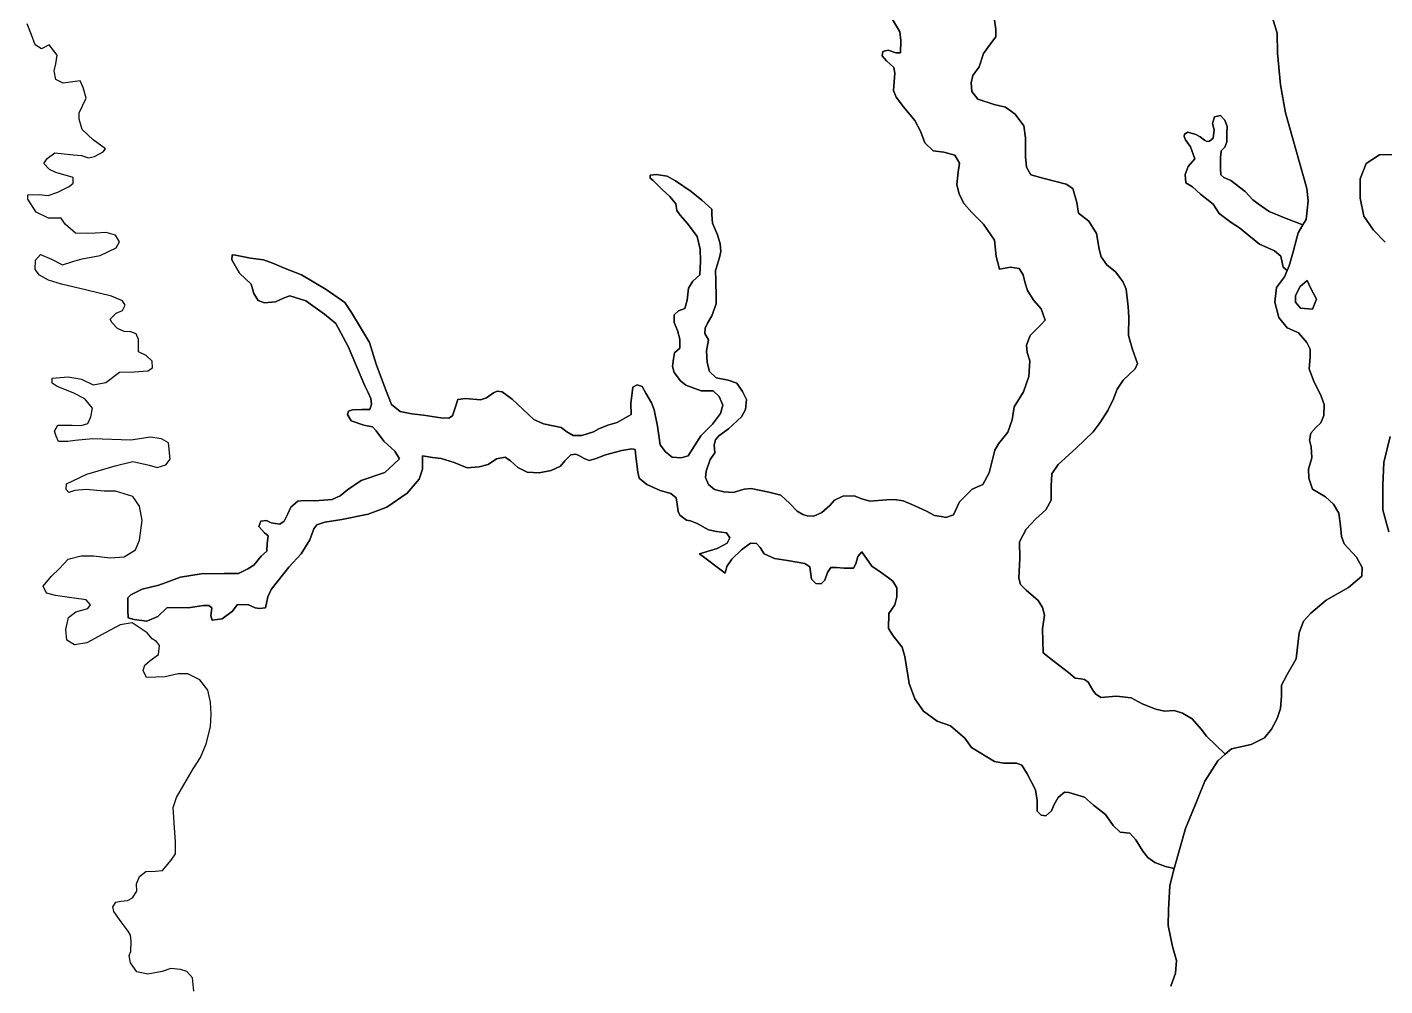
# Model space of a CAD drawing. Header units: inches. Extents: x 288635 to 1232953, y 676945 to 1655780.
# Drawn here: x 392461 to 413082, y 1170754 to 1185321 of the extents above; entities that cross this region are included whole.
import ezdxf

# ---------------------------------------------------------------- set-up
doc = ezdxf.new("R2010")
doc.units = ezdxf.units.IN
doc.header["$MEASUREMENT"] = 0

msp = doc.modelspace()

# ---------------------------------------------------------------- linework, layer by layer
at = {"color": 1}
for points in [[(405533.0539, 1185556.721), (405715.0876, 1185251.9204), (405732.0209, 1185116.4535), (405723.5543, 1184930.1864), (405655.8208, 1184930.1864), (405537.2872, 1184972.5199), (405456.8537, 1184951.3531), (405448.387, 1184887.853), (405511.8872, 1184807.4195), (405621.9541, 1184710.0527), (405638.8874, 1184621.1525), (405617.7207, 1184358.6853), (405660.0541, 1184257.0851), (405770.121, 1184108.9181), (405943.688, 1183901.4844), (406028.3549, 1183740.6174), (406095.03, 1183561.7587), (406222.0303, 1183440.0501), (406386.0723, 1183424.1751), (406550.1142, 1183376.55), (406624.1977, 1183254.8414), (406603.031, 1183117.2578), (406581.8643, 1182932.0491), (406618.9061, 1182783.8821), (406692.9895, 1182635.7152), (406809.4064, 1182503.4233), (406984.0318, 1182328.7979), (407153.3655, 1182085.3807), (407179.8238, 1181836.6719), (407227.4489, 1181646.1715), (407396.7826, 1181672.6299), (407529.0745, 1181651.4632), (407587.283, 1181556.213), (407619.0331, 1181429.2128), (407656.0748, 1181318.0875), (407751.325, 1181169.9206), (407862.4502, 1181042.9203), (407920.6587, 1180868.295), (407857.1585, 1180799.5032), (407693.1165, 1180635.4612), (407640.1998, 1180487.2942), (407650.7831, 1180376.169), (407690.1989, 1180249.7529), (407674.9589, 1180010.9925), (407593.6787, 1179782.392), (407451.4384, 1179553.7916), (407420.9584, 1179355.6712), (407354.9182, 1179167.7108), (407212.678, 1178989.9104), (407156.7978, 1178893.3902), (407070.4377, 1178547.9495), (406973.9175, 1178370.1492), (406816.4372, 1178299.029), (406623.3968, 1178105.9887), (406531.9566, 1177912.9483), (406414.0848, 1177868.2872), (406342.6471, 1177884.1622), (406242.1053, 1177900.0373), (406120.3967, 1177966.1832), (406067.204, 1177991.1512), (405990.7506, 1178027.0375), (405895.9871, 1178067.1727), (405895.9824, 1178067.1746), (405765.8543, 1178122.2877), (405628.2707, 1178146.1003), (405517.1455, 1178140.8086), (405257.8533, 1178119.6419), (405136.1447, 1178154.0378), (405020.4687, 1178199.9695), (404847.7483, 1178194.8895), (404720.7481, 1178133.9294), (404654.7079, 1178052.6492), (404532.7877, 1177945.969), (404408.6008, 1177892.5584), (404307.0006, 1177895.7334), (404243.5005, 1177917.9584), (404154.6003, 1177968.7585), (404042.355, 1178081.1185), (403909.0048, 1178211.2937), (403728.0294, 1178255.7438), (403458.1539, 1178312.8939), (403353.3787, 1178300.1939), (403181.9283, 1178252.5688), (403042.228, 1178262.0938), (402899.3528, 1178297.0189), (402810.4526, 1178373.219), (402766.0025, 1178477.9943), (402772.3525, 1178573.2444), (402835.1912, 1178750.5156), (402905.0413, 1178855.2908), (402894.458, 1178974.3536), (402915.6247, 1179051.0829), (402965.8956, 1179111.9372), (403114.0626, 1179217.7707), (403308.6174, 1179398.0591), (403372.8256, 1179512.5172), (403385.5256, 1179664.9175), (403326.2588, 1179783.451), (403241.592, 1179910.4513), (403106.125, 1179957.018), (402928.3247, 1179995.1181), (402822.4911, 1180088.2516), (402788.6244, 1180223.7186), (402780.8633, 1180404.5176), (402810.4967, 1180569.6179), (402755.4632, 1180666.9847), (402759.6966, 1180747.4182), (402793.5633, 1180823.6184), (402861.2968, 1180933.6853), (402924.7969, 1181115.719), (402925.0748, 1181139.5833), (402925.9258, 1181212.6625), (402919.5758, 1181473.013), (402917.4591, 1181623.2967), (402948.5751, 1181721.8683), (402976.7259, 1181822.2637), (402995.7759, 1181913.2806), (402987.3093, 1182027.5808), (402944.9758, 1182167.2811), (402871.9507, 1182340.4248), (402862.4257, 1182476.95), (402859.2507, 1182553.1502), (402710.0254, 1182692.8505), (402544.925, 1182823.0257), (402306.7996, 1182988.1261), (402182.9743, 1183057.9762), (402014.699, 1183083.3762), (401925.7988, 1183073.8512), (401925.7988, 1183026.2261), (401967.0739, 1182991.3011), (402103.5992, 1182854.7758), (402221.0744, 1182750.0006), (402313.1496, 1182638.8754), (402329.0246, 1182534.1001), (402379.8247, 1182464.25), (402490.9499, 1182337.2498), (402638.0586, 1182139.7644), (402680.3026, 1181948.5651), (402687.7298, 1181767.6536), (402679.2631, 1181560.2199), (402569.1962, 1181462.853), (402505.6961, 1181357.0195), (402484.5294, 1181174.9858), (402450.6626, 1181043.7522), (402353.2958, 1181009.8854), (402285.5623, 1180950.6186), (402285.5623, 1180832.0851), (402336.3624, 1180713.5515), (402374.4625, 1180578.0846), (402374.4625, 1180442.6176), (402294.029, 1180374.8842), (402277.0956, 1180281.7506), (402260.1622, 1180163.2171), (402289.7956, 1180074.3169), (402386.4569, 1179948.5514), (402462.6571, 1179880.8179), (402695.4909, 1179796.1511), (402881.7579, 1179796.1511), (402970.6581, 1179711.4842), (403025.6916, 1179576.0173), (402991.8248, 1179449.017), (402869.0579, 1179288.15), (402691.2576, 1179110.3497), (402500.7572, 1178809.7824), (402395.6468, 1178775.2101), (402255.9465, 1178784.7351), (402157.5213, 1178867.2853), (402074.9712, 1178975.2355), (402036.8711, 1179257.8111), (401982.896, 1179508.6366), (401941.6209, 1179613.4118), (401855.8957, 1179759.4621), (401801.9206, 1179861.0623), (401725.7205, 1179886.4624), (401659.0453, 1179848.3623), (401630.4703, 1179600.7118), (401636.8203, 1179435.6115), (401424.0949, 1179311.7862), (401278.0446, 1179273.6861), (401141.5193, 1179216.536), (401062.1442, 1179172.0859), (400887.5188, 1179114.9358), (400754.1685, 1179118.1108), (400658.9183, 1179172.0859), (400570.0182, 1179238.7611), (400303.3176, 1179295.9112), (400157.2673, 1179359.4113), (399825.7438, 1179666.9018), (399674.931, 1179778.0271), (399600.8475, 1179791.2563), (399542.639, 1179764.7979), (399436.8055, 1179690.7144), (399346.847, 1179656.3185), (399119.3049, 1179677.4852), (399000.2421, 1179661.6102), (398963.2004, 1179537.2558), (398922.9836, 1179414.8416), (398867.9502, 1179380.9749), (398745.1833, 1179385.2082), (398482.7161, 1179427.5416), (398302.2963, 1179446.3977), (398124.496, 1179481.9577), (397992.4157, 1179588.6379), (397900.9755, 1179822.3184), (397763.8153, 1180198.2392), (397662.2151, 1180528.4398), (397540.2948, 1180731.6402), (397387.8945, 1180985.6407), (397286.2943, 1181138.041), (397001.8137, 1181336.1614), (396625.893, 1181559.6819), (396382.0525, 1181656.2021), (396204.2521, 1181732.4022), (396051.8518, 1181783.2023), (395853.7314, 1181808.6024), (395625.131, 1181854.3225), (395574.3309, 1181859.4025), (395569.2509, 1181783.2023), (395686.0911, 1181585.0819), (395863.8915, 1181417.4416), (395904.5315, 1181275.2013), (395970.5717, 1181168.5211), (396067.0919, 1181132.961), (396234.7322, 1181148.2011), (396366.8125, 1181209.1612), (396448.0926, 1181239.6412), (396691.9331, 1181163.4411), (396976.4137, 1180960.2407), (397149.134, 1180818.0004), (397337.0944, 1180467.4797), (397591.0949, 1179873.1185), (397634.4867, 1179778.1858), (397679.4659, 1179677.6439), (397690.0493, 1179592.9771), (397666.2367, 1179513.602), (397544.5282, 1179513.602), (397404.2987, 1179505.6644), (397340.7986, 1179484.4977), (397327.5694, 1179434.2268), (397383.132, 1179341.6224), (397576.2782, 1179272.8306), (397705.9243, 1179249.0181), (397761.4869, 1179188.1638), (397877.9038, 1179029.4135), (398044.5917, 1178875.9548), (398116.3821, 1178759.5379), (398037.0069, 1178685.4545), (397894.1316, 1178553.1625), (397534.2976, 1178431.454), (397327.9222, 1178288.5787), (397216.7969, 1178198.6202), (397095.0884, 1178145.7034), (396830.5045, 1178124.5367), (396666.4625, 1178129.8284), (396571.2123, 1178119.245), (396465.3788, 1178028.2281), (396418.812, 1177926.6279), (396363.7786, 1177816.5611), (396296.0451, 1177769.9943), (396164.8115, 1177791.161), (396097.078, 1177825.0277), (396008.1779, 1177816.5611), (395978.5445, 1177731.8942), (396067.4447, 1177638.7607), (396122.4781, 1177592.1939), (396105.5447, 1177473.6604), (396101.3114, 1177359.3601), (396016.6445, 1177283.16), (395902.3443, 1177147.6931), (395813.4441, 1177088.4263), (395669.5105, 1177020.6928), (395453.6101, 1177020.6928), (395102.2427, 1177012.2261), (394788.9754, 1176965.6594), (394458.7748, 1176842.8924), (394209.0076, 1176783.6257), (394035.4406, 1176694.7255), (393988.8738, 1176648.1587), (393988.8738, 1176461.8917), (393997.3405, 1176347.5915), (394086.2407, 1176322.1914), (394276.7411, 1176296.7914), (394446.0747, 1176364.5248), (394585.775, 1176504.2251), (394907.509, 1176499.9918), (395140.3428, 1176533.8585), (395220.7763, 1176533.8585), (395267.3431, 1176495.7584), (395250.4097, 1176377.2248), (395271.5764, 1176309.4914), (395423.9767, 1176330.6581), (395580.6103, 1176449.1917), (395652.5772, 1176542.3252), (395813.4441, 1176550.7919), (395923.511, 1176495.7584), (395987.0112, 1176487.2917), (396080.1447, 1176499.9918), (396114.0114, 1176665.0921), (396169.0449, 1176775.159), (396435.7454, 1177118.0597), (396622.0124, 1177317.0267), (396753.246, 1177532.9272), (396812.5128, 1177698.0275), (396859.0796, 1177757.2943), (396981.8465, 1177799.6277), (397240.0803, 1177841.9611), (397638.0145, 1177922.3946), (397925.8817, 1178028.2281), (398234.9157, 1178239.8952), (398416.9493, 1178451.5623), (398463.5161, 1178603.9626), (398465.9234, 1178808.4635), (398618.183, 1178784.0737), (398749.4166, 1178767.1403), (398948.3837, 1178703.6402), (399143.1174, 1178627.44), (399325.1511, 1178640.1401), (399464.8514, 1178674.0068), (399591.8516, 1178762.907), (399718.8519, 1178788.307), (399803.5187, 1178729.0402), (399915.9669, 1178629.1598), (400055.6671, 1178559.3097), (400236.6425, 1178546.6097), (400420.7929, 1178584.7097), (400560.4932, 1178651.3849), (400627.1683, 1178730.76), (400716.0685, 1178822.8352), (400795.4436, 1178832.3602), (400852.5937, 1178806.9602), (400919.2689, 1178765.6851), (400995.469, 1178737.1101), (401103.4192, 1178765.6851), (401243.1195, 1178822.8352), (401490.77, 1178886.3354), (401646.3453, 1178914.9104), (401696.6126, 1178901.4654), (401704.1841, 1178799.2501), (401735.2455, 1178559.3097), (401754.2955, 1178470.4095), (401871.7708, 1178371.9843), (402074.9712, 1178279.9091), (402236.8965, 1178235.4591), (402318.3266, 1178170.0186), (402331.0266, 1178074.7685), (402350.0767, 1177963.6432), (402372.3017, 1177906.4931), (402477.0769, 1177830.293), (402537.402, 1177820.7679), (402639.0022, 1177779.4929), (402807.2776, 1177684.2427), (402931.1028, 1177655.6676), (403083.5031, 1177639.7926), (403134.3032, 1177560.4174), (403093.0281, 1177481.0423), (402940.6278, 1177398.4921), (402673.9273, 1177315.9419), (403061.2781, 1177023.8413), (403086.6781, 1177125.4416), (403162.8783, 1177239.7418), (403308.9286, 1177379.4421), (403445.4539, 1177481.0423), (403537.529, 1177474.6923), (403594.6791, 1177414.3671), (403655.0043, 1177319.1169), (403813.7546, 1177249.2668), (404010.605, 1177217.5167), (404274.1305, 1177173.0666), (404347.5955, 1177119.7925), (404375.3074, 1176935.047), (404441.3475, 1176869.0069), (404522.6277, 1176863.9269), (404578.5078, 1176919.807), (404619.1479, 1177036.6472), (404669.948, 1177112.8474), (404751.2281, 1177112.8474), (404868.0684, 1177102.6873), (405010.3086, 1177102.6873), (405045.8687, 1177168.7275), (405076.3488, 1177275.4077), (405137.3089, 1177346.5278), (405289.7092, 1177133.1674), (405416.0477, 1177042.5732), (405541.6928, 1176953.299), (405609.0881, 1176905.4129), (405670.0482, 1176803.8127), (405670.0482, 1176666.6524), (405639.5681, 1176544.7322), (405548.128, 1176412.6519), (405543.048, 1176184.0515), (405614.1681, 1176072.2913), (405751.3284, 1175899.5709), (405791.9685, 1175757.3306), (405856.2094, 1175346.1232), (405945.1096, 1175113.2894), (406076.3432, 1174927.0224), (406283.7769, 1174774.6221), (406482.744, 1174706.8886), (406702.8778, 1174516.3882), (406804.478, 1174376.6879), (407155.8453, 1174165.0208), (407291.3123, 1174135.3875), (407486.046, 1174135.3875), (407566.4795, 1174105.7541), (407651.1463, 1173974.5205), (407778.1466, 1173733.22), (407799.3133, 1173572.353), (407799.3133, 1173407.2527), (407862.8134, 1173347.9859), (407934.7802, 1173339.5192), (408019.4471, 1173411.486), (408061.7805, 1173508.8529), (408121.0473, 1173614.6864), (408218.4141, 1173695.1199), (408280.3056, 1173694.0192), (408519.0661, 1173622.8991), (408656.2263, 1173500.9789), (408839.1067, 1173358.7386), (408955.9469, 1173191.0982), (409062.6272, 1173089.498), (409209.9475, 1173074.258), (409301.3876, 1172972.6578), (409408.0678, 1172799.9374), (409484.268, 1172703.4173), (409590.9482, 1172627.2171), (409748.4285, 1172566.257), (409881.3227, 1172536.1814), (409815.2264, 1172280.0585), (409794.9064, 1171909.2178), (409789.8264, 1171670.4573), (409855.8665, 1171350.4167), (409916.8266, 1171137.0562), (409901.5866, 1170944.0159), (409830.4665, 1170750.9755)], [(407145.9571, 1185463.5875), (407175.5905, 1185285.7872), (407171.3572, 1185175.7203), (407090.9237, 1185065.6534), (406985.0901, 1184921.7198), (406921.59, 1184718.5193), (406824.2231, 1184587.2858), (406798.8231, 1184472.9855), (406807.2898, 1184341.7519), (406900.4233, 1184227.4517), (407150.1904, 1184147.0182), (407322.6991, 1184106.8015), (407465.5744, 1184000.9679), (407597.8663, 1183821.0509), (407624.3247, 1183641.1339), (407624.3247, 1183350.0916), (407640.1998, 1183191.3413), (407703.6999, 1183074.9244), (407910.0753, 1183022.0076), (408243.451, 1182937.3408), (408343.9928, 1182868.549), (408402.2013, 1182656.8819), (408428.6597, 1182492.8399), (408587.41, 1182371.1313), (408703.8269, 1182185.9226), (408740.8686, 1181947.7971), (408772.6187, 1181831.3802), (408857.2855, 1181709.6717), (408989.5775, 1181603.8381), (409100.7027, 1181455.6712), (409153.6195, 1181339.2543), (409185.3695, 1181069.3787), (409195.9529, 1180915.9201), (409190.6612, 1180635.4612), (409248.8696, 1180423.7941), (409325.9622, 1180209.1129), (409290.4021, 1180127.8327), (409107.5217, 1179955.1124), (409016.0816, 1179817.9521), (408960.2015, 1179675.7118), (408873.8413, 1179497.9114), (408757.001, 1179315.0311), (408650.3208, 1179172.7908), (408391.2403, 1178923.8703), (408121.9998, 1178674.9498), (408025.4796, 1178532.7095), (408015.3196, 1178344.7491), (408015.3196, 1178131.3887), (407934.0394, 1177989.1484), (407781.6391, 1177851.9881), (407634.3188, 1177694.5078), (407534.4119, 1177499.7741), (407539.4919, 1177245.7736), (407524.2519, 1176946.053), (407549.652, 1176854.6128), (407636.0121, 1176768.2526), (407818.8925, 1176610.7723), (407879.8526, 1176504.0921), (407910.3327, 1176387.2519), (407879.8526, 1176178.9715), (407892.4468, 1175816.0241), (408057.5471, 1175680.5572), (408277.6809, 1175515.4569), (408379.2811, 1175430.79), (408466.5938, 1175420.2067), (408522.1564, 1175409.6233), (408575.0732, 1175369.9358), (408649.1567, 1175248.2272), (408686.1984, 1175190.0187), (408768.2194, 1175137.102), (409006.1191, 1175153.6375), (409230.2675, 1175131.6621), (409397.9078, 1175040.2219), (409606.1882, 1174958.9418), (409733.1885, 1174928.4617), (409880.5088, 1174938.6217), (410007.509, 1174897.9816), (410154.8293, 1174811.6215), (410292.8117, 1174654.748), (410371.9998, 1174547.4609), (410655.374, 1174274.5953), (410546.8366, 1174173.8592), (410348.6275, 1173865.0217), (410231.7376, 1173574.8124), (410053.9869, 1173143.6603), (409881.3227, 1172536.1814), (409748.4285, 1172566.257), (409590.9482, 1172627.2171), (409484.268, 1172703.4173), (409408.0678, 1172799.9374), (409301.3876, 1172972.6578), (409209.9475, 1173074.258), (409062.6272, 1173089.498), (408955.9469, 1173191.0982), (408839.1067, 1173358.7386), (408656.2263, 1173500.9789), (408519.0661, 1173622.8991), (408280.3056, 1173694.0192), (408218.4141, 1173695.1199), (408121.0473, 1173614.6864), (408061.7805, 1173508.8529), (408019.4471, 1173411.486), (407934.7802, 1173339.5192), (407862.8134, 1173347.9859), (407799.3133, 1173407.2527), (407799.3133, 1173572.353), (407778.1466, 1173733.22), (407651.1463, 1173974.5205), (407566.4795, 1174105.7541), (407486.046, 1174135.3875), (407291.3123, 1174135.3875), (407155.8453, 1174165.0208), (406804.478, 1174376.6879), (406702.8778, 1174516.3882), (406482.744, 1174706.8886), (406283.7769, 1174774.6221), (406076.3432, 1174927.0224), (405945.1096, 1175113.2894), (405856.2094, 1175346.1232), (405791.9685, 1175757.3306), (405751.3284, 1175899.5709), (405614.1681, 1176072.2913), (405543.048, 1176184.0515), (405548.128, 1176412.6519), (405639.5681, 1176544.7322), (405670.0482, 1176666.6524), (405670.0482, 1176803.8127), (405609.0881, 1176905.4129), (405541.6928, 1176953.299), (405416.0477, 1177042.5732), (405289.7092, 1177133.1674), (405137.3089, 1177346.5278), (405076.3488, 1177275.4077), (405045.8687, 1177168.7275), (405010.3086, 1177102.6873), (404868.0684, 1177102.6873), (404751.2281, 1177112.8474), (404669.948, 1177112.8474), (404619.1479, 1177036.6472), (404578.5078, 1176919.807), (404522.6277, 1176863.9269), (404441.3475, 1176869.0069), (404375.3074, 1176935.047), (404347.5955, 1177119.7925), (404274.1305, 1177173.0666), (404010.605, 1177217.5167), (403813.7546, 1177249.2668), (403655.0043, 1177319.1169), (403594.6791, 1177414.3671), (403537.529, 1177474.6923), (403445.4539, 1177481.0423), (403308.9286, 1177379.4421), (403162.8783, 1177239.7418), (403086.6781, 1177125.4416), (403061.2781, 1177023.8413), (402673.9273, 1177315.9419), (402940.6278, 1177398.4921), (403093.0281, 1177481.0423), (403134.3032, 1177560.4174), (403083.5031, 1177639.7926), (402931.1028, 1177655.6676), (402807.2776, 1177684.2427), (402639.0022, 1177779.4929), (402537.402, 1177820.7679), (402477.0769, 1177830.293), (402372.3017, 1177906.4931), (402350.0767, 1177963.6432), (402331.0266, 1178074.7685), (402318.3266, 1178170.0186), (402236.8965, 1178235.4591), (402074.9712, 1178279.9091), (401871.7708, 1178371.9843), (401754.2955, 1178470.4095), (401735.2455, 1178559.3097), (401704.1841, 1178799.2501), (401696.6126, 1178901.4654), (401646.3453, 1178914.9104), (401490.77, 1178886.3354), (401243.1195, 1178822.8352), (401103.4192, 1178765.6851), (400995.469, 1178737.1101), (400919.2689, 1178765.6851), (400852.5937, 1178806.9602), (400795.4436, 1178832.3602), (400716.0685, 1178822.8352), (400627.1683, 1178730.76), (400560.4932, 1178651.3849), (400420.7929, 1178584.7097), (400236.6425, 1178546.6097), (400055.6671, 1178559.3097), (399915.9669, 1178629.1598), (399803.5187, 1178729.0402), (399718.8519, 1178788.307), (399591.8516, 1178762.907), (399464.8514, 1178674.0068), (399325.1511, 1178640.1401), (399143.1174, 1178627.44), (398948.3837, 1178703.6402), (398749.4166, 1178767.1403), (398618.183, 1178784.0737), (398465.9234, 1178808.4635), (398463.5161, 1178603.9626), (398416.9493, 1178451.5623), (398234.9157, 1178239.8952), (397925.8817, 1178028.2281), (397638.0145, 1177922.3946), (397240.0803, 1177841.9611), (396981.8465, 1177799.6277), (396859.0796, 1177757.2943), (396812.5128, 1177698.0275), (396753.246, 1177532.9272), (396622.0124, 1177317.0267), (396435.7454, 1177118.0597), (396169.0449, 1176775.159), (396114.0114, 1176665.0921), (396080.1447, 1176499.9918), (395987.0112, 1176487.2917), (395923.511, 1176495.7584), (395813.4441, 1176550.7919), (395652.5772, 1176542.3252), (395580.6103, 1176449.1917), (395423.9767, 1176330.6581), (395271.5764, 1176309.4914), (395250.4097, 1176377.2248), (395267.3431, 1176495.7584), (395220.7763, 1176533.8585), (395140.3428, 1176533.8585), (394907.509, 1176499.9918), (394585.775, 1176504.2251), (394446.0747, 1176364.5248), (394276.7411, 1176296.7914), (394086.2407, 1176322.1914), (393997.3405, 1176347.5915), (393988.8738, 1176461.8917), (393988.8738, 1176648.1587), (394035.4406, 1176694.7255), (394209.0076, 1176783.6257), (394458.7748, 1176842.8924), (394788.9754, 1176965.6594), (395102.2427, 1177012.2261), (395453.6101, 1177020.6928), (395669.5105, 1177020.6928), (395813.4441, 1177088.4263), (395902.3443, 1177147.6931), (396016.6445, 1177283.16), (396101.3114, 1177359.3601), (396105.5447, 1177473.6604), (396122.4781, 1177592.1939), (396067.4447, 1177638.7607), (395978.5445, 1177731.8942), (396008.1779, 1177816.5611), (396097.078, 1177825.0277), (396164.8115, 1177791.161), (396296.0451, 1177769.9943), (396363.7786, 1177816.5611), (396418.812, 1177926.6279), (396465.3788, 1178028.2281), (396571.2123, 1178119.245), (396666.4625, 1178129.8284), (396830.5045, 1178124.5367), (397095.0884, 1178145.7034), (397216.7969, 1178198.6202), (397327.9222, 1178288.5787), (397534.2976, 1178431.454), (397894.1316, 1178553.1625), (398037.0069, 1178685.4545), (398116.3821, 1178759.5379), (398044.5917, 1178875.9548), (397877.9038, 1179029.4135), (397761.4869, 1179188.1638), (397705.9243, 1179249.0181), (397576.2782, 1179272.8306), (397383.132, 1179341.6224), (397327.5694, 1179434.2268), (397340.7986, 1179484.4977), (397404.2987, 1179505.6644), (397544.5282, 1179513.602), (397666.2367, 1179513.602), (397690.0493, 1179592.9771), (397679.4659, 1179677.6439), (397634.4867, 1179778.1858), (397591.0949, 1179873.1185), (397337.0944, 1180467.4797), (397149.134, 1180818.0004), (396976.4137, 1180960.2407), (396691.9331, 1181163.4411), (396448.0926, 1181239.6412), (396366.8125, 1181209.1612), (396234.7322, 1181148.2011), (396067.0919, 1181132.961), (395970.5717, 1181168.5211), (395904.5315, 1181275.2013), (395863.8915, 1181417.4416), (395686.0911, 1181585.0819), (395569.2509, 1181783.2023), (395574.3309, 1181859.4025), (395625.131, 1181854.3225), (395853.7314, 1181808.6024), (396051.8518, 1181783.2023), (396204.2521, 1181732.4022), (396382.0525, 1181656.2021), (396625.893, 1181559.6819), (397001.8137, 1181336.1614), (397286.2943, 1181138.041), (397387.8945, 1180985.6407), (397540.2948, 1180731.6402), (397662.2151, 1180528.4398), (397763.8153, 1180198.2392), (397900.9755, 1179822.3184), (397992.4157, 1179588.6379), (398124.496, 1179481.9577), (398302.2963, 1179446.3977), (398482.7161, 1179427.5416), (398745.1833, 1179385.2082), (398867.9502, 1179380.9749), (398922.9836, 1179414.8416), (398963.2004, 1179537.2558), (399000.2421, 1179661.6102), (399119.3049, 1179677.4852), (399346.847, 1179656.3185), (399436.8055, 1179690.7144), (399542.639, 1179764.7979), (399600.8475, 1179791.2563), (399674.931, 1179778.0271), (399825.7438, 1179666.9018), (400157.2673, 1179359.4113), (400303.3176, 1179295.9112), (400570.0182, 1179238.7611), (400658.9183, 1179172.0859), (400754.1685, 1179118.1108), (400887.5188, 1179114.9358), (401062.1442, 1179172.0859), (401141.5193, 1179216.536), (401278.0446, 1179273.6861), (401424.0949, 1179311.7862), (401636.8203, 1179435.6115), (401630.4703, 1179600.7118), (401659.0453, 1179848.3623), (401725.7205, 1179886.4624), (401801.9206, 1179861.0623), (401855.8957, 1179759.4621), (401941.6209, 1179613.4118), (401982.896, 1179508.6366), (402036.8711, 1179257.8111), (402074.9712, 1178975.2355), (402157.5213, 1178867.2853), (402255.9465, 1178784.7351), (402395.6468, 1178775.2101), (402500.7572, 1178809.7824), (402691.2576, 1179110.3497), (402869.0579, 1179288.15), (402991.8248, 1179449.017), (403025.6916, 1179576.0173), (402970.6581, 1179711.4842), (402881.7579, 1179796.1511), (402695.4909, 1179796.1511), (402462.6571, 1179880.8179), (402386.4569, 1179948.5514), (402289.7956, 1180074.3169), (402260.1622, 1180163.2171), (402277.0956, 1180281.7506), (402294.029, 1180374.8842), (402374.4625, 1180442.6176), (402374.4625, 1180578.0846), (402336.3624, 1180713.5515), (402285.5623, 1180832.0851), (402285.5623, 1180950.6186), (402353.2958, 1181009.8854), (402450.6626, 1181043.7522), (402484.5294, 1181174.9858), (402505.6961, 1181357.0195), (402569.1962, 1181462.853), (402679.2631, 1181560.2199), (402687.7298, 1181767.6536), (402680.3026, 1181948.5651), (402638.0586, 1182139.7644), (402490.9499, 1182337.2498), (402379.8247, 1182464.25), (402329.0246, 1182534.1001), (402313.1496, 1182638.8754), (402221.0744, 1182750.0006), (402103.5992, 1182854.7758), (401967.0739, 1182991.3011), (401925.7988, 1183026.2261), (401925.7988, 1183073.8512), (402014.699, 1183083.3762), (402182.9743, 1183057.9762), (402306.7996, 1182988.1261), (402544.925, 1182823.0257), (402710.0254, 1182692.8505), (402859.2507, 1182553.1502), (402862.4257, 1182476.95), (402871.9507, 1182340.4248), (402944.9758, 1182167.2811), (402987.3093, 1182027.5808), (402995.7759, 1181913.2806), (402976.7259, 1181822.2637), (402948.5751, 1181721.8683), (402917.4591, 1181623.2967), (402919.5758, 1181473.013), (402925.9258, 1181212.6625), (402925.0748, 1181139.5833), (402924.7969, 1181115.719), (402861.2968, 1180933.6853), (402793.5633, 1180823.6184), (402759.6966, 1180747.4182), (402755.4632, 1180666.9847), (402810.4967, 1180569.6179), (402780.8633, 1180404.5176), (402788.6244, 1180223.7186), (402822.4911, 1180088.2516), (402928.3247, 1179995.1181), (403106.125, 1179957.018), (403241.592, 1179910.4513), (403326.2588, 1179783.451), (403385.5256, 1179664.9175), (403372.8256, 1179512.5172), (403308.6174, 1179398.0591), (403114.0626, 1179217.7707), (402965.8956, 1179111.9372), (402915.6247, 1179051.0829), (402894.458, 1178974.3536), (402905.0413, 1178855.2908), (402835.1912, 1178750.5156), (402772.3525, 1178573.2444), (402766.0025, 1178477.9943), (402810.4526, 1178373.219), (402899.3528, 1178297.0189), (403042.228, 1178262.0938), (403181.9283, 1178252.5688), (403353.3787, 1178300.1939), (403458.1539, 1178312.8939), (403728.0294, 1178255.7438), (403909.0048, 1178211.2937), (404042.355, 1178081.1185), (404154.6003, 1177968.7585), (404243.5005, 1177917.9584), (404307.0006, 1177895.7334), (404408.6008, 1177892.5584), (404532.7877, 1177945.969), (404654.7079, 1178052.6492), (404720.7481, 1178133.9294), (404847.7483, 1178194.8895), (405020.4687, 1178199.9695), (405136.1447, 1178154.0378), (405257.8533, 1178119.6419), (405517.1455, 1178140.8086), (405628.2707, 1178146.1003), (405765.8543, 1178122.2877), (405895.9824, 1178067.1746), (405895.9871, 1178067.1727), (405990.7506, 1178027.0375), (406067.204, 1177991.1512), (406120.3967, 1177966.1832), (406242.1053, 1177900.0373), (406342.6471, 1177884.1622), (406414.0848, 1177868.2872), (406531.9566, 1177912.9483), (406623.3968, 1178105.9887), (406816.4372, 1178299.029), (406973.9175, 1178370.1492), (407070.4377, 1178547.9495), (407156.7978, 1178893.3902), (407212.678, 1178989.9104), (407354.9182, 1179167.7108), (407420.9584, 1179355.6712), (407451.4384, 1179553.7916), (407593.6787, 1179782.392), (407674.9589, 1180010.9925), (407690.1989, 1180249.7529), (407650.7831, 1180376.169), (407640.1998, 1180487.2942), (407693.1165, 1180635.4612), (407857.1585, 1180799.5032), (407920.6587, 1180868.295), (407862.4502, 1181042.9203), (407751.325, 1181169.9206), (407656.0748, 1181318.0875), (407619.0331, 1181429.2128), (407587.283, 1181556.213), (407529.0745, 1181651.4632), (407396.7826, 1181672.6299), (407227.4489, 1181646.1715), (407179.8238, 1181836.6719), (407153.3655, 1182085.3807), (406984.0318, 1182328.7979), (406809.4064, 1182503.4233), (406692.9895, 1182635.7152), (406618.9061, 1182783.8821), (406581.8643, 1182932.0491), (406603.031, 1183117.2578), (406624.1977, 1183254.8414), (406550.1142, 1183376.55), (406386.0723, 1183424.1751), (406222.0303, 1183440.0501), (406095.03, 1183561.7587), (406028.3549, 1183740.6174), (405943.688, 1183901.4844), (405770.121, 1184108.9181), (405660.0541, 1184257.0851), (405617.7207, 1184358.6853), (405638.8874, 1184621.1525), (405621.9541, 1184710.0527), (405511.8872, 1184807.4195), (405448.387, 1184887.853), (405456.8537, 1184951.3531), (405537.2872, 1184972.5199), (405655.8208, 1184930.1864), (405723.5543, 1184930.1864), (405732.0209, 1185116.4535), (405715.0876, 1185251.9204), (405533.0539, 1185556.721)], [(411338.2902, 1185581.536), (411444.9704, 1185231.0153), (411450.0504, 1184926.2147), (411495.7705, 1184443.6137), (411571.9707, 1184016.8928), (411842.2941, 1183069.1763), (411895.9024, 1182870.06), (411915.6541, 1182682.4184), (411885.3438, 1182399.3594), (411836.7243, 1182318.3269), (411585.4437, 1182411.9452), (411326.1515, 1182520.4245), (411159.4637, 1182636.8414), (411077.9652, 1182695.2281), (410961.0258, 1182822.0501), (410744.067, 1182991.3838), (410638.2335, 1183036.3631), (410593.2542, 1183078.6965), (410585.3167, 1183171.3008), (410587.9626, 1183335.3428), (410595.9001, 1183441.1764), (410654.1085, 1183496.739), (410680.5669, 1183578.76), (410683.2127, 1183703.1144), (410688.5044, 1183814.2396), (410651.4627, 1183909.4898), (410585.3167, 1183980.9275), (410492.7124, 1183959.7607), (410463.6081, 1183856.573), (410491.1085, 1183763.4948), (410474.1915, 1183634.3226), (410421.2747, 1183586.6975), (410376.2955, 1183584.0517), (410344.5454, 1183602.5725), (410274.6371, 1183655.6101), (410212.2535, 1183692.531), (410090.5449, 1183726.9269), (410037.6281, 1183695.1769), (410032.3364, 1183658.1351), (410056.149, 1183607.8642), (410129.5975, 1183503.724), (410195.6376, 1183320.8436), (410094.0374, 1183204.0034), (410048.3173, 1183082.0832), (410058.4773, 1182955.0829), (410160.0775, 1182894.1228), (410281.9978, 1182782.3626), (410475.0382, 1182629.9623), (410566.4783, 1182487.722), (410749.3587, 1182350.5617), (410876.359, 1182274.3615), (411018.5993, 1182157.5213), (411176.0796, 1182025.441), (411350.9181, 1181947.735), (411404.68, 1181923.8408), (411501.2002, 1181842.5607), (411536.7603, 1181674.9203), (411601.0326, 1181621.7914), (411560.2232, 1181525.5976), (411438.3029, 1181363.0373), (411412.9029, 1181144.5969), (411473.863, 1180910.9164), (411600.8632, 1180753.4361), (411768.5036, 1180677.2359), (411895.5038, 1180529.9156), (411946.3039, 1180428.3154), (411946.3039, 1180306.3952), (411931.0639, 1180128.5948), (411997.104, 1179950.7945), (412113.9443, 1179712.034), (412159.6644, 1179585.0338), (412154.5843, 1179422.4734), (412108.8643, 1179310.7132), (412032.6641, 1179239.5931), (411956.464, 1179153.2329), (411936.1439, 1179046.5527), (411961.544, 1178944.9525), (411971.704, 1178777.3121), (411920.9039, 1178604.5918), (411925.9839, 1178467.4315), (411981.864, 1178299.7912), (412179.9844, 1178182.951), (412301.9046, 1178071.1907), (412383.1848, 1177934.0305), (412408.5849, 1177746.0701), (412423.8249, 1177583.5098), (412461.9117, 1177471.8289), (412649.8721, 1177268.6285), (412736.2323, 1177111.1482), (412731.1523, 1176979.0679), (412527.9519, 1176806.3476), (412192.6712, 1176613.3072), (411958.9907, 1176415.1868), (411847.2305, 1176293.2666), (411781.1904, 1176115.4662), (411755.7903, 1175902.1058), (411735.4703, 1175724.3054), (411598.31, 1175485.5449), (411511.9498, 1175322.9846), (411511.9498, 1175155.3443), (411496.7098, 1174967.3839), (411445.9097, 1174814.9836), (411359.5495, 1174652.4233), (411252.8693, 1174520.343), (411049.6689, 1174418.7428), (410755.0283, 1174352.7027), (410655.374, 1174274.5953), (410371.9998, 1174547.4609), (410292.8117, 1174654.748), (410154.8293, 1174811.6215), (410007.509, 1174897.9816), (409880.5088, 1174938.6217), (409733.1885, 1174928.4617), (409606.1882, 1174958.9418), (409397.9078, 1175040.2219), (409230.2675, 1175131.6621), (409006.1191, 1175153.6375), (408768.2194, 1175137.102), (408686.1984, 1175190.0187), (408649.1567, 1175248.2272), (408575.0732, 1175369.9358), (408522.1564, 1175409.6233), (408466.5938, 1175420.2067), (408379.2811, 1175430.79), (408277.6809, 1175515.4569), (408057.5471, 1175680.5572), (407892.4468, 1175816.0241), (407879.8526, 1176178.9715), (407910.3327, 1176387.2519), (407879.8526, 1176504.0921), (407818.8925, 1176610.7723), (407636.0121, 1176768.2526), (407549.652, 1176854.6128), (407524.2519, 1176946.053), (407539.4919, 1177245.7736), (407534.4119, 1177499.7741), (407634.3188, 1177694.5078), (407781.6391, 1177851.9881), (407934.0394, 1177989.1484), (408015.3196, 1178131.3887), (408015.3196, 1178344.7491), (408025.4796, 1178532.7095), (408121.9998, 1178674.9498), (408391.2403, 1178923.8703), (408650.3208, 1179172.7908), (408757.001, 1179315.0311), (408873.8413, 1179497.9114), (408960.2015, 1179675.7118), (409016.0816, 1179817.9521), (409107.5217, 1179955.1124), (409290.4021, 1180127.8327), (409325.9622, 1180209.1129), (409248.8696, 1180423.7941), (409190.6612, 1180635.4612), (409195.9529, 1180915.9201), (409185.3695, 1181069.3787), (409153.6195, 1181339.2543), (409100.7027, 1181455.6712), (408989.5775, 1181603.8381), (408857.2855, 1181709.6717), (408772.6187, 1181831.3802), (408740.8686, 1181947.7971), (408703.8269, 1182185.9226), (408587.41, 1182371.1313), (408428.6597, 1182492.8399), (408402.2013, 1182656.8819), (408343.9928, 1182868.549), (408243.451, 1182937.3408), (407910.0753, 1183022.0076), (407703.6999, 1183074.9244), (407640.1998, 1183191.3413), (407624.3247, 1183350.0916), (407624.3247, 1183641.1339), (407597.8663, 1183821.0509), (407465.5744, 1184000.9679), (407322.6991, 1184106.8015), (407150.1904, 1184147.0182), (406900.4233, 1184227.4517), (406807.2898, 1184341.7519), (406798.8231, 1184472.9855), (406824.2231, 1184587.2858), (406921.59, 1184718.5193), (406985.0901, 1184921.7198), (407090.9237, 1185065.6534), (407171.3572, 1185175.7203), (407175.5905, 1185285.7872), (407145.9571, 1185463.5875)], [(409830.4665, 1170750.9755), (409901.5866, 1170944.0159), (409916.8266, 1171137.0562), (409855.8665, 1171350.4167), (409789.8264, 1171670.4573), (409794.9064, 1171909.2178), (409815.2264, 1172280.0585), (409881.3227, 1172536.1814), (410053.9869, 1173143.6603), (410201.3072, 1173499.261), (410231.7376, 1173574.8124), (410348.6275, 1173865.0217), (410546.8366, 1174173.8592), (410655.374, 1174274.5953), (410755.0283, 1174352.7027), (411049.6689, 1174418.7428), (411252.8693, 1174520.343), (411359.5495, 1174652.4233), (411445.9097, 1174814.9836), (411496.7098, 1174967.3839), (411511.9498, 1175155.3443), (411511.9498, 1175322.9846), (411598.31, 1175485.5449), (411735.4703, 1175724.3054), (411755.7903, 1175902.1058), (411781.1904, 1176115.4662), (411847.2305, 1176293.2666), (411958.9907, 1176415.1868), (412192.6712, 1176613.3072), (412527.9519, 1176806.3476), (412731.1523, 1176979.0679), (412736.2323, 1177111.1482), (412649.8721, 1177268.6285), (412461.9117, 1177471.8289), (412423.8249, 1177583.5098), (412408.5849, 1177746.0701), (412383.1848, 1177934.0305), (412301.9046, 1178071.1907), (412179.9844, 1178182.951), (411981.864, 1178299.7912), (411925.9839, 1178467.4315), (411920.9039, 1178604.5918), (411971.704, 1178777.3121), (411961.544, 1178944.9525), (411936.1439, 1179046.5527), (411956.464, 1179153.2329), (412032.6641, 1179239.5931), (412108.8643, 1179310.7132), (412154.5843, 1179422.4734), (412159.6644, 1179585.0338), (412113.9443, 1179712.034), (411997.104, 1179950.7945), (411931.0639, 1180128.5948), (411946.3039, 1180306.3952), (411946.3039, 1180428.3154), (411895.5038, 1180529.9156), (411768.5036, 1180677.2359), (411600.8632, 1180753.4361), (411473.863, 1180910.9164), (411412.9029, 1181144.5969), (411438.3029, 1181363.0373), (411560.2232, 1181525.5976), (411601.0326, 1181621.7914), (411631.3433, 1181693.238), (411687.2234, 1181906.5984), (411743.7087, 1182121.2423), (411763.4236, 1182196.159), (411836.7243, 1182318.3269), (411885.3438, 1182399.3594), (411915.6541, 1182682.4184), (411895.9024, 1182870.06), (411842.2941, 1183069.1763), (411571.9707, 1184016.8928), (411495.7705, 1184443.6137), (411450.0504, 1184926.2147), (411444.9704, 1185231.0153), (411338.2902, 1185581.536)], [(394994.2754, 1170672.999), (394973.1087, 1170876.7286), (394888.4419, 1170971.9788), (394790.5459, 1171003.7289), (394645.0247, 1171019.6039), (394512.7328, 1170969.333), (394295.774, 1170929.6454), (394129.0862, 1170966.6871), (394031.1902, 1171101.6249), (394012.6693, 1171212.7501), (394033.836, 1171276.2503), (394041.7735, 1171435.0006), (394031.1902, 1171522.3132), (393996.7943, 1171585.8134), (393888.3149, 1171728.6887), (393777.1897, 1171884.7931), (393763.9605, 1171956.2308), (393808.9397, 1172027.6684), (393885.6691, 1172038.2518), (393986.2109, 1172051.481), (394062.9402, 1172091.1686), (394126.017, 1172192.4513), (394120.937, 1172304.2115), (394166.6571, 1172415.9717), (394263.1773, 1172492.1719), (394410.4976, 1172497.2519), (394517.1778, 1172507.4119), (394649.2581, 1172664.8922), (394715.2982, 1172761.4124), (394714.0282, 1172948.5967), (394697.0949, 1173156.0304), (394675.9281, 1173465.0644), (394726.7282, 1173617.4647), (394841.0285, 1173807.965), (394980.7288, 1174049.2655), (395095.029, 1174222.8325), (395179.6958, 1174430.2663), (395243.1959, 1174688.5001), (395255.896, 1174883.2339), (395247.4293, 1175065.2676), (395205.0959, 1175247.3013), (395082.329, 1175403.9349), (394900.2953, 1175497.0684), (394756.3616, 1175497.0684), (394557.3946, 1175450.5017), (394273.7607, 1175437.8016), (394222.9606, 1175543.6352), (394248.3606, 1175624.0687), (394328.7941, 1175696.0355), (394455.7944, 1175789.169), (394472.7277, 1175924.6359), (394426.161, 1175988.1361), (394358.4275, 1176026.2361), (394282.2274, 1176119.3697), (394057.8602, 1176267.5366), (393875.8265, 1176237.9032), (393655.6928, 1176123.603), (393365.6002, 1175964.0709), (393180.3914, 1175937.6125), (393063.9746, 1176006.4043), (393047.2176, 1176168.3297), (393089.551, 1176350.3634), (393199.6179, 1176439.2635), (393381.6516, 1176485.8303), (393423.985, 1176545.0971), (393356.2515, 1176621.2972), (393174.2178, 1176642.4639), (392890.5839, 1176684.7974), (392755.117, 1176718.6641), (392704.3169, 1176828.731), (392827.0838, 1176972.6646), (392954.0841, 1177095.4315), (393085.3176, 1177235.1318), (393280.0514, 1177285.9319), (393466.3184, 1177285.9319), (393720.3189, 1177256.2985), (393936.2194, 1177273.2319), (394105.553, 1177379.0654), (394169.0531, 1177527.2324), (394207.1532, 1177823.5663), (394164.8198, 1178043.7001), (394067.4529, 1178187.6337), (393800.7524, 1178268.0672), (393631.4187, 1178272.3005), (393356.2515, 1178297.7006), (393186.9179, 1178280.7672), (393093.7843, 1178251.1338), (393051.4509, 1178293.4672), (393059.9176, 1178382.3674), (393368.9515, 1178526.301), (393796.5191, 1178653.3013), (394067.4529, 1178721.0348), (394312.9868, 1178666.0013), (394435.7537, 1178632.1346), (394566.9873, 1178670.2347), (394630.4874, 1178759.1348), (394609.3207, 1179004.6687), (394503.4872, 1179068.1688), (394334.1535, 1179093.5688), (394033.5862, 1179047.0021), (393453.6184, 1179068.1688), (393191.1512, 1179042.7687), (393081.0843, 1179025.8354), (392937.1507, 1179025.8354), (392899.0506, 1179106.2689), (392873.6506, 1179182.469), (392924.4507, 1179275.6025), (393144.5844, 1179275.6025), (393280.0514, 1179267.1359), (393381.6516, 1179296.7693), (393428.2183, 1179398.3695), (393453.6184, 1179529.6031), (393339.3182, 1179673.5367), (393157.2845, 1179766.6702), (392915.984, 1179859.8037), (392839.7838, 1179910.6038), (392839.7838, 1179986.804), (393085.3176, 1180007.9707), (393284.2847, 1179969.8706), (393462.0851, 1179885.2038), (393656.8188, 1179923.3038), (393864.2525, 1180079.9375), (394084.3863, 1180084.1708), (394296.0534, 1180101.1042), (394363.7869, 1180143.4376), (394359.5535, 1180245.0378), (394270.6534, 1180333.938), (394152.1198, 1180388.9714), (394152.1198, 1180575.2385), (394118.253, 1180659.9053), (394037.8196, 1180693.772), (393936.2194, 1180698.0054), (393834.6191, 1180744.5721), (393749.9523, 1180829.239), (393720.3189, 1180884.2724), (393813.4524, 1180977.4059), (393906.586, 1181015.506), (393948.9194, 1181095.9395), (393910.8193, 1181163.673), (393741.4856, 1181231.4065), (393364.7182, 1181324.54), (392983.7174, 1181413.4402), (392784.7504, 1181476.9403), (392649.2834, 1181553.1404), (392581.55, 1181637.8073), (392585.7833, 1181781.7409), (392661.9835, 1181866.4077), (392831.3171, 1181794.4409), (392996.4175, 1181709.7741), (393153.0511, 1181760.5742), (393296.9847, 1181798.6743), (393567.9186, 1181853.7077), (393813.4524, 1181968.0079), (393864.2525, 1182061.1414), (393800.7524, 1182162.7417), (393661.0521, 1182200.8417), (393495.9518, 1182192.375), (393356.2515, 1182188.1417), (393195.3845, 1182192.375), (393038.7509, 1182327.842), (392975.2508, 1182420.9755), (392784.7504, 1182420.9755), (392598.4833, 1182509.8757), (392471.4831, 1182708.8427), (392471.4831, 1182772.3429), (392632.3501, 1182776.5762), (392780.517, 1182763.8762), (392928.684, 1182814.6763), (393098.0177, 1182899.3431), (393157.2845, 1182950.1432), (393157.2845, 1183039.0434), (392894.8173, 1183111.0102), (392801.6837, 1183157.577), (392712.7836, 1183250.7105), (392763.5837, 1183326.9106), (392882.1172, 1183411.5775), (393165.7511, 1183381.9441), (393288.5181, 1183373.4774), (393390.1183, 1183335.3773), (393483.2518, 1183356.544), (393614.4854, 1183424.2775), (393652.5854, 1183470.8443), (393460.8503, 1183610.5445), (393296.8083, 1183764.0032), (393249.1833, 1183922.7535), (393249.1833, 1184018.0037), (393355.0168, 1184240.2541), (393312.6834, 1184404.2961), (393265.0583, 1184504.838), (393005.7661, 1184467.7963), (392894.6409, 1184526.0047), (392873.4742, 1184658.2966), (392894.6409, 1184764.1302), (392915.8076, 1184896.4221), (392794.099, 1185055.1724), (392677.6821, 1184991.6723), (392582.4319, 1185055.1724), (392524.2235, 1185203.3394), (392460.7233, 1185372.6731)], [(413196.8057, 1183387.535), (413001.8429, 1183379.0583), (412798.4034, 1183251.9087), (412705.1603, 1183014.5626), (412705.1603, 1183001.0817), (412705.1603, 1182734.8333), (412705.1603, 1182721.3524), (412764.4968, 1182450.0998), (412908.5998, 1182238.1837), (413086.6093, 1182051.6975)], [(413086.6093, 1182051.6975), (412908.5998, 1182238.1837), (412764.4968, 1182450.0998), (412705.1603, 1182721.3524), (412705.1603, 1182734.8333), (412705.1603, 1183001.0817), (412705.1603, 1183014.5626), (412798.4034, 1183251.9087), (413001.8429, 1183379.0583), (413196.8057, 1183387.535)], [(413163.5088, 1179101.2951), (413066.9886, 1178705.0543), (413051.7485, 1178359.6136), (413051.7485, 1177988.7729), (413143.1887, 1177653.4922)], [(413143.1887, 1177653.4922), (413051.7485, 1177988.7729), (413051.7485, 1178359.6136), (413066.9886, 1178705.0543), (413163.5088, 1179101.2951)]]:
    msp.add_lwpolyline(points, dxfattribs=at)
for points in [[(410683.2127, 1183703.1144), (410680.5669, 1183578.76), (410654.1085, 1183496.739), (410595.9001, 1183441.1764), (410587.9626, 1183335.3428), (410585.3167, 1183171.3008), (410593.2542, 1183078.6965), (410638.2335, 1183036.3631), (410744.067, 1182991.3838), (410961.0258, 1182822.0501), (411077.9652, 1182695.2281), (411159.4637, 1182636.8414), (411326.1515, 1182520.4245), (411585.4437, 1182411.9452), (411836.7243, 1182318.3269), (411763.4236, 1182196.159), (411743.7087, 1182121.2423), (411687.2234, 1181906.5984), (411631.3433, 1181693.238), (411601.0326, 1181621.7914), (411536.7603, 1181674.9203), (411501.2002, 1181842.5607), (411404.68, 1181923.8408), (411350.9181, 1181947.735), (411176.0796, 1182025.441), (411018.5993, 1182157.5213), (410876.359, 1182274.3615), (410749.3587, 1182350.5617), (410566.4783, 1182487.722), (410475.0382, 1182629.9623), (410281.9978, 1182782.3626), (410160.0775, 1182894.1228), (410058.4773, 1182955.0829), (410048.3173, 1183082.0832), (410094.0374, 1183204.0034), (410195.6376, 1183320.8436), (410129.5975, 1183503.724), (410056.149, 1183607.8642), (410032.3364, 1183658.1351), (410037.6281, 1183695.1769), (410090.5449, 1183726.9269), (410212.2535, 1183692.531), (410274.6371, 1183655.6101), (410344.5454, 1183602.5725), (410376.2955, 1183584.0517), (410421.2747, 1183586.6975), (410474.1915, 1183634.3226), (410491.1085, 1183763.4948), (410463.6081, 1183856.573), (410492.7124, 1183959.7607), (410585.3167, 1183980.9275), (410651.4627, 1183909.4898), (410688.5044, 1183814.2396), (410683.2127, 1183703.1144)], [(411798.9368, 1181053.7338), (411981.8172, 1181038.4938), (412042.7773, 1181185.8141), (411954.3852, 1181362.5984), (411900.537, 1181470.2947), (411793.8568, 1181378.8545), (411722.7367, 1181241.6942), (411722.7367, 1181140.094), (411798.9368, 1181053.7338)], [(412042.7773, 1181185.8141), (411981.8172, 1181038.4938), (411798.9368, 1181053.7338), (411722.7367, 1181140.094), (411722.7367, 1181241.6942), (411793.8568, 1181378.8545), (411900.537, 1181470.2947), (411954.3852, 1181362.5984), (412042.7773, 1181185.8141)], [(410201.3072, 1173499.261), (410053.9869, 1173143.6603), (410231.7376, 1173574.8124), (410201.3072, 1173499.261)]]:
    msp.add_lwpolyline(points, close=True, dxfattribs=at)

doc.saveas('drawing.dxf')
